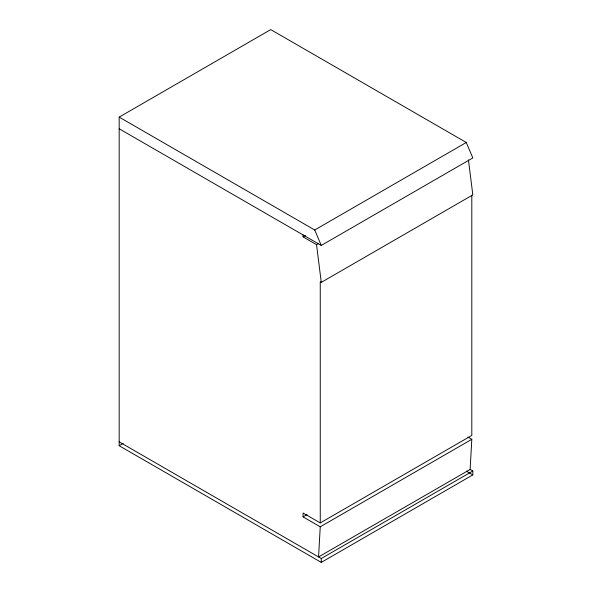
<?xml version="1.0" encoding="UTF-8"?>
<svg xmlns="http://www.w3.org/2000/svg" width="592" height="592" viewBox="0 0 592 592"><rect width="100%" height="100%" fill="white"/><g stroke="black" fill="none" stroke-linecap="round" stroke-linejoin="round"><path stroke-width="0.89" d="M471.809 439.316L320.25 526.813L318.563 556.954L470.129 469.456L471.809 439.316L467.909 437.059M470.129 469.456L472.823 471.01L472.823 474.895L321.264 562.4L119.177 445.732L119.177 117.105L270.736 29.6L466.274 142.487L472.823 157.938L321.264 245.443L119.177 128.767M119.177 117.105L314.715 229.992L466.274 142.487M303.074 234.943L303.074 236.881L305.465 235.505M303.074 236.881L316.542 244.666L318.141 243.741M320.25 526.813L303.074 516.897L303.074 513.012L320.25 522.928L320.25 281.807L321.264 282.384L472.823 194.886L468.442 159.855M119.177 445.732L123.166 443.43M303.074 516.897L307.063 514.596M320.25 522.928L471.809 435.423L471.809 195.227M119.177 441.839L321.264 558.508L472.823 471.01M466.429 471.21L472.823 474.895M314.715 229.992L321.264 245.443M316.542 244.666L321.264 282.384M321.264 558.508L321.264 562.4"/></g></svg>
